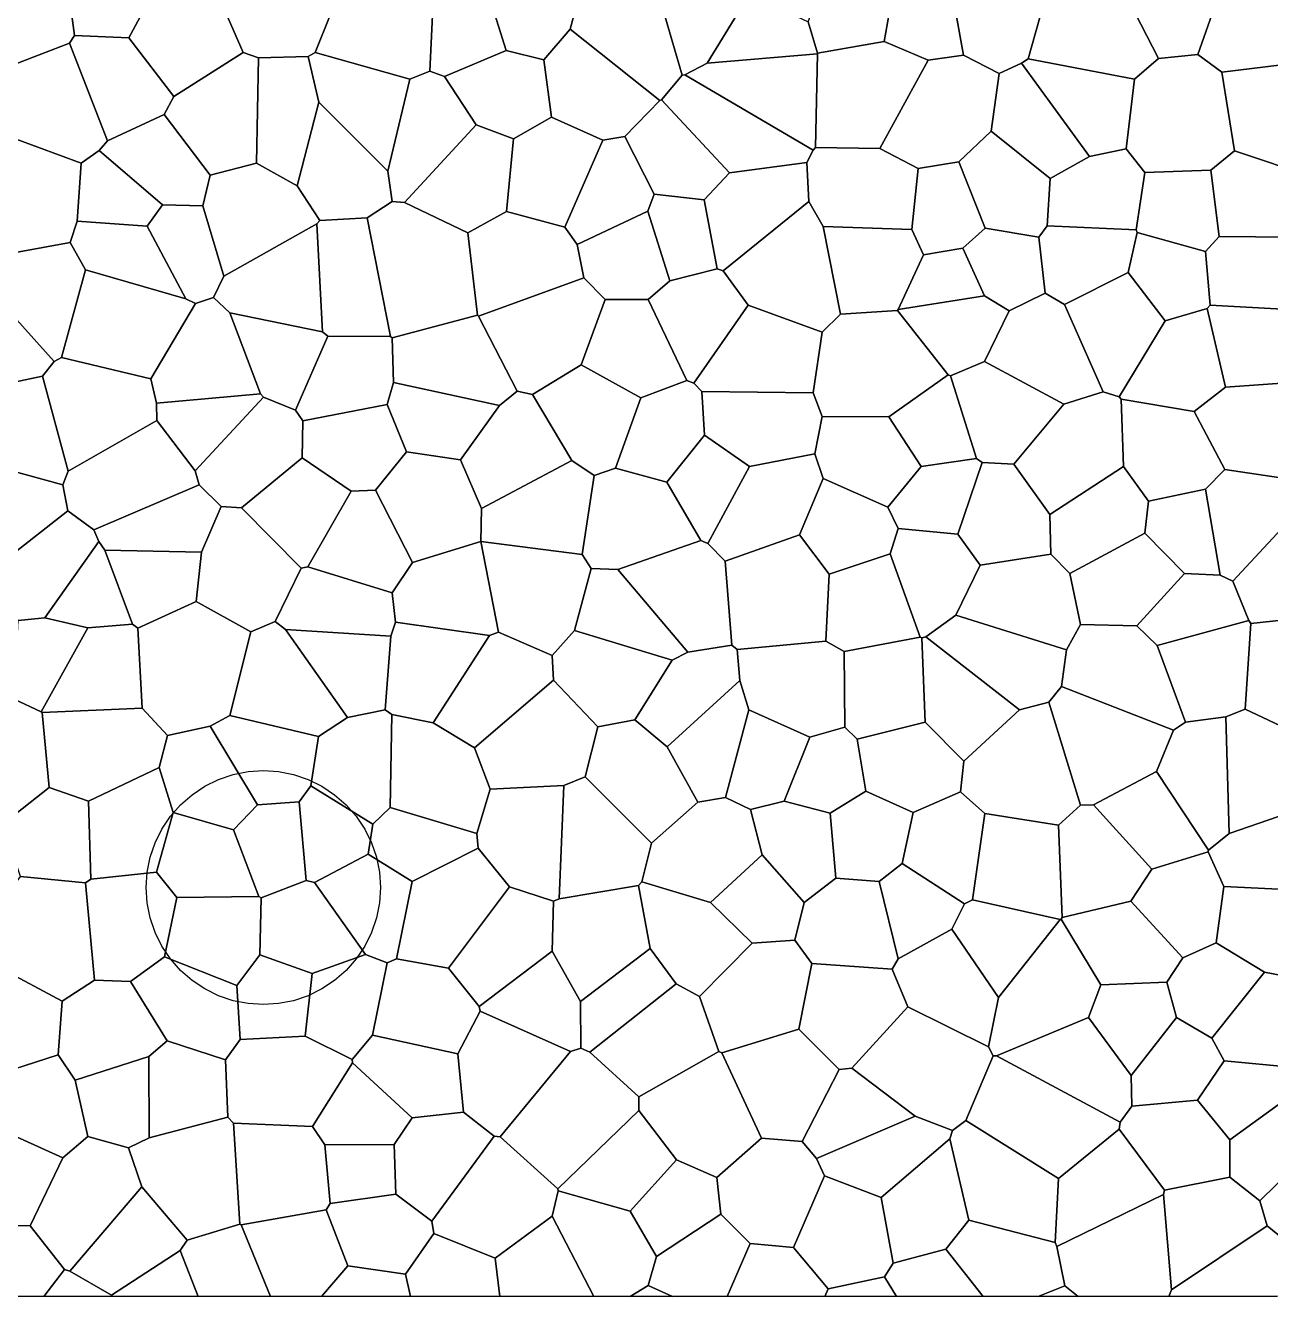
# Model space of a CAD drawing. Header units: metres. Extents: x -200 to 16600, y 0 to 16640.
# Drawn here: x 3896 to 8404, y 0 to 4604 of the extents above; entities that cross this region are included whole.
import ezdxf

# ---------------------------------------------------------------- set-up
doc = ezdxf.new("R2010")
doc.units = ezdxf.units.M
for name, color, linetype in [('PIVOS', 30, 'CONTINUOUS'), ('USO_AGRICULTURA', 30, 'CONTINUOUS'), ('USO_CAMPESTRE', 51, 'CONTINUOUS'), ('USO_FLORESTAL', 3, 'CONTINUOUS'), ('USO_PASTAGEM', 42, 'CONTINUOUS'), ('USO_SAVANICA', 82, 'CONTINUOUS'), ('USO_SILVICULTURA', 200, 'CONTINUOUS')]:
    doc.layers.add(name, color=color, linetype=linetype)

msp = doc.modelspace()

# ---------------------------------------------------------------- linework, layer by layer
at = {"layer": 'PIVOS'}
msp.add_lwpolyline([(5181.45, 1481.38), (5177.82, 1426.02), (5167, 1371.61), (5149.17, 1319.08), (5124.63, 1269.33), (5093.81, 1223.2), (5057.23, 1181.49), (5015.53, 1144.92), (4969.4, 1114.1), (4919.65, 1089.56), (4867.11, 1071.73), (4812.71, 1060.91), (4757.35, 1057.28), (4701.99, 1060.91), (4647.58, 1071.73), (4595.05, 1089.56), (4545.3, 1114.1), (4499.17, 1144.92), (4457.47, 1181.49), (4420.89, 1223.2), (4390.07, 1269.33), (4365.53, 1319.08), (4347.7, 1371.61), (4336.88, 1426.02), (4333.25, 1481.38), (4336.88, 1536.73), (4347.7, 1591.14), (4365.53, 1643.67), (4390.07, 1693.43), (4420.89, 1739.55), (4457.47, 1781.26), (4499.17, 1817.84), (4545.3, 1848.66), (4595.05, 1873.2), (4647.58, 1891.03), (4701.99, 1901.85), (4757.35, 1905.48), (4812.71, 1901.85), (4867.11, 1891.03), (4919.65, 1873.2), (4969.4, 1848.66), (5015.53, 1817.84), (5057.23, 1781.26), (5093.81, 1739.55), (5124.63, 1693.43), (5149.17, 1643.67), (5167, 1591.14), (5177.82, 1536.73)], close=True, dxfattribs=at)
at = {"layer": 'USO_AGRICULTURA'}
for points in [[(4837.22, 2415.85), (5061.62, 2097.18), (4956.95, 2028.73), (4635.86, 2104.2), (4712.33, 2408.12), (4799.72, 2444.89)], [(5235.71, 2443.1), (5576.39, 2393.79), (5372.11, 2077.53), (5223.15, 2107.99), (5197.93, 2124.89), (5219.24, 2392.02)], [(5802.75, 2321.96), (5808.11, 2232.25), (5522.45, 1986.99), (5372.11, 2077.53), (5576.39, 2393.79), (5608.57, 2406.95)], [(5808.11, 2232.25), (5968.01, 2063.62), (5922.69, 1882.48), (5845.06, 1850.63), (5578.23, 1838.37), (5522.45, 1986.99)], [(5223.15, 2107.99), (5216.38, 1771.8), (5153.48, 1710.47), (4929.36, 1849.68), (4956.95, 2028.73), (5061.62, 2097.18), (5197.93, 2124.89)], [(4956.95, 2028.73), (4929.36, 1849.68), (4886.53, 1791.3), (4735.6, 1780.43), (4565.12, 2065.5), (4635.86, 2104.2)], [(5372.11, 2077.53), (5522.45, 1986.99), (5578.23, 1838.37), (5530.78, 1677.4), (5216.38, 1771.8), (5223.15, 2107.99)], [(6218.93, 1991.4), (6330.6, 1791.24), (6162.82, 1642.51), (5922.69, 1882.48), (5968.01, 2063.62), (6102.79, 2089.41)], [(4565.12, 2065.5), (4735.6, 1780.43), (4649.76, 1690.63), (4430.65, 1753.34), (4380.08, 1916.56), (4409.76, 2032.62)], [(4124.66, 1794.86), (4380.08, 1916.56), (4430.65, 1753.34), (4370.7, 1537.28), (4132.69, 1512.32)], [(5153.48, 1710.47), (5137.28, 1601.92), (4942.26, 1499.71), (4912.64, 1506.83), (4886.53, 1791.3), (4929.36, 1849.68)], [(5578.23, 1838.37), (5845.06, 1850.63), (5828.13, 1440.39), (5807.66, 1432.18), (5648.7, 1484.15), (5534.84, 1624.63), (5530.78, 1677.4)], [(6162.82, 1642.51), (6127.21, 1501.93), (6115.75, 1489.15), (5828.13, 1440.39), (5845.06, 1850.63), (5922.69, 1882.48)], [(6520.9, 1764), (6563.49, 1600.52), (6376.91, 1427.01), (6127.21, 1501.93), (6162.82, 1642.51), (6330.6, 1791.24), (6431.14, 1807.96)], [(4649.76, 1690.63), (4740.48, 1449.18), (4444.61, 1444.81), (4370.7, 1537.28), (4430.65, 1753.34)], [(4886.53, 1791.3), (4912.64, 1506.83), (4749.46, 1444.42), (4740.48, 1449.18), (4649.76, 1690.63), (4735.6, 1780.43)], [(5153.48, 1710.47), (5216.38, 1771.8), (5530.78, 1677.4), (5534.84, 1624.63), (5296.59, 1503.49), (5137.28, 1601.92)], [(5534.84, 1624.63), (5648.7, 1484.15), (5427.63, 1189.78), (5239.28, 1222.99), (5296.59, 1503.49)], [(5296.59, 1503.49), (5239.28, 1222.99), (5205.65, 1208.58), (5127.33, 1239.43), (4942.26, 1499.71), (5137.28, 1601.92)], [(4113.77, 1498.01), (4145.73, 1146.11), (4028.81, 1069.77), (3808.65, 1188.09), (3760.95, 1360.49), (3878.33, 1521.53)], [(4444.61, 1444.81), (4399.81, 1230.79), (4276.09, 1141.6), (4145.73, 1146.11), (4113.77, 1498.01), (4132.69, 1512.32), (4370.7, 1537.28)], [(4942.26, 1499.71), (5127.33, 1239.43), (4934.41, 1170.02), (4745.21, 1238.16), (4749.46, 1444.42), (4912.64, 1506.83)], [(5807.66, 1432.18), (5802.95, 1250.57), (5538.47, 1051.13), (5427.63, 1189.78), (5648.7, 1484.15)], [(6115.75, 1489.15), (6157.6, 1261.05), (5905.5, 1068.35), (5802.95, 1250.57), (5807.66, 1432.18), (5828.13, 1440.39)], [(6376.91, 1427.01), (6527.35, 1279.7), (6336.93, 1087.4), (6251.57, 1132.28), (6157.6, 1261.05), (6115.75, 1489.15), (6127.21, 1501.93)], [(8234.63, 1484.72), (8557.68, 1469.85), (8562.95, 1213.17), (8513.73, 1150.06), (8381.68, 1174.84), (8206.95, 1280.86)], [(4749.46, 1444.42), (4745.21, 1238.16), (4661.27, 1126.3), (4399.81, 1230.79), (4444.61, 1444.81), (4740.48, 1449.18)], [(6742.73, 1206.27), (6696.11, 969.04), (6417.18, 883.06), (6406.7, 887.36), (6336.93, 1087.4), (6527.35, 1279.7), (6681.16, 1291.35)], [(5905.5, 1068.35), (5907.2, 899.43), (5869.56, 887.46), (5542.36, 1033.91), (5538.47, 1051.13), (5802.95, 1250.57)], [(5905.5, 1068.35), (6157.6, 1261.05), (6251.57, 1132.28), (5939.45, 885.49), (5907.2, 899.43)], [(8206.95, 1280.86), (8381.68, 1174.84), (8191.37, 936.35), (8063.98, 1010.99), (8029.15, 1138.91), (8087, 1227.21)], [(4661.27, 1126.3), (4672.94, 931.19), (4620.12, 857.03), (4409.58, 925.84), (4276.09, 1141.6), (4399.81, 1230.79)], [(4934.41, 1170.02), (4908.41, 942.61), (4672.94, 931.19), (4661.27, 1126.3), (4745.21, 1238.16)], [(5127.33, 1239.43), (5205.65, 1208.58), (5152.46, 946.7), (5079.27, 858.75), (4908.41, 942.61), (4934.41, 1170.02)], [(5427.63, 1189.78), (5538.47, 1051.13), (5542.36, 1033.91), (5461.85, 879.06), (5152.46, 946.7), (5205.65, 1208.58), (5239.28, 1222.99)], [(8513.73, 1150.06), (8571.44, 905.58), (8490.69, 830.23), (8236.09, 853.9), (8191.37, 936.35), (8381.68, 1174.84)], [(4276.09, 1141.6), (4409.58, 925.84), (4342.75, 869.08), (4075.5, 784.04), (4014.65, 875.08), (4028.81, 1069.77), (4145.73, 1146.11)], [(6336.93, 1087.4), (6406.7, 887.36), (6117.42, 722.91), (5939.45, 885.49), (6251.57, 1132.28)], [(5461.85, 879.06), (5542.36, 1033.91), (5869.56, 887.46), (5615.14, 578.67), (5593, 580.97), (5482.45, 667.81)], [(6696.11, 969.04), (6842.63, 822.76), (6708.51, 562.07), (6560.83, 573.86), (6417.18, 883.06)], [(4620.12, 857.03), (4629.18, 649.24), (4343.5, 575.49), (4342.75, 869.08), (4409.58, 925.84)], [(5079.27, 858.75), (5079.98, 846.74), (4935.61, 616.2), (4649.34, 627.98), (4629.18, 649.24), (4620.12, 857.03), (4672.94, 931.19), (4908.41, 942.61)], [(5461.85, 879.06), (5482.45, 667.81), (5296.68, 646.89), (5079.98, 846.74), (5079.27, 858.75), (5152.46, 946.7)], [(5939.45, 885.49), (6117.42, 722.91), (6117.39, 673.85), (5823.22, 390.12), (5615.14, 578.67), (5869.56, 887.46), (5907.2, 899.43)], [(6417.18, 883.06), (6560.83, 573.86), (6398.83, 431.66), (6252.9, 495.39), (6117.39, 673.85), (6117.42, 722.91), (6406.7, 887.36)], [(4342.75, 869.08), (4343.5, 575.49), (4269.59, 539.08), (4122.38, 579.95), (4075.5, 784.04)], [(5230.93, 551.34), (4979.49, 549.16), (4935.61, 616.2), (5079.98, 846.74), (5296.68, 646.89)], [(4649.34, 627.98), (4671.86, 262.09), (4481.53, 204.04), (4317.69, 397), (4269.59, 539.08), (4343.5, 575.49), (4629.18, 649.24)], [(5482.45, 667.81), (5593, 580.97), (5367.99, 273.09), (5237.42, 371.33), (5230.93, 551.34), (5296.68, 646.89)], [(6117.39, 673.85), (6252.9, 495.39), (6085.46, 309.42), (5824.89, 383.49), (5823.22, 390.12)], [(4979.49, 549.16), (4999.76, 336.85), (4984.72, 313.82), (4676.65, 259.28), (4671.86, 262.09), (4649.34, 627.98), (4935.61, 616.2)], [(4269.59, 539.08), (4317.69, 397), (4057.18, 92.41), (4037.44, 98.57), (3913.54, 255.77), (4031.9, 502.34), (4122.38, 579.95)], [(5615.14, 578.67), (5823.22, 390.12), (5824.89, 383.49), (5802.69, 291.13), (5596.51, 139.45), (5375.15, 228.75), (5367.99, 273.09), (5593, 580.97)], [(5230.93, 551.34), (5237.42, 371.33), (4999.76, 336.85), (4979.49, 549.16)], [(6398.83, 431.66), (6413.38, 298.9), (6180.29, 145.2), (6085.46, 309.42), (6252.9, 495.39)], [(4057.18, 92.41), (4317.69, 397), (4481.53, 204.04), (4456.13, 167.41), (4207.2, 4.79)], [(5367.99, 273.09), (5375.15, 228.75), (5272.11, 80.67), (5063.3, 110.8), (4984.72, 313.82), (4999.76, 336.85), (5237.42, 371.33)], [(5824.89, 383.49), (6085.46, 309.42), (6180.29, 145.2), (6150.11, 39.97), (6084.92, 0), (5953.57, 0), (5802.69, 291.13)], [(4984.72, 313.82), (5063.3, 110.8), (4968.46, 0), (4782.8, 0), (4676.65, 259.28)], [(5613.44, 0), (5596.51, 139.45), (5802.69, 291.13), (5953.57, 0)], [(3913.54, 255.77), (4037.44, 98.57), (3962.92, 0), (3718.66, 0), (3750.33, 255.37), (3763.69, 260.21)], [(4676.65, 259.28), (4782.8, 0), (4521.23, 0), (4456.13, 167.41), (4481.53, 204.04), (4671.86, 262.09)], [(5596.51, 139.45), (5613.44, 0), (5289.9, 0), (5272.11, 80.67), (5375.15, 228.75)], [(4456.13, 167.41), (4521.23, 0), (4208.63, 0), (4207.2, 4.79)], [(4057.18, 92.41), (4207.2, 4.79), (4208.63, 0), (3962.92, 0), (4037.44, 98.57)], [(5272.11, 80.67), (5289.9, 0), (4968.46, 0), (5063.3, 110.8)]]:
    msp.add_lwpolyline(points, close=True, dxfattribs=at)
at = {"layer": 'USO_CAMPESTRE'}
for points in [[(8228.34, 4434.15), (8444.6, 4461.52), (8689.5, 4208.69), (8561.88, 4052.79), (8273.64, 4149.23)], [(4082.67, 3894.43), (4058, 3817.28), (3860.44, 3782.03), (3687.89, 4075.07), (3680.52, 4121.58), (3861.81, 4191.56), (4098.26, 4104.5)], [(8273.64, 4149.23), (8561.88, 4052.79), (8564.36, 3971.67), (8481.16, 3837.33), (8218.68, 3839.52), (8188.01, 4080.18)], [(8188.01, 4080.18), (8218.68, 3839.52), (8168.48, 3784.63), (7921.68, 3854.28), (7917.44, 3863.8), (7949.34, 4070.93)], [(7370.7, 3869.46), (7564.89, 3837.37), (7588.38, 3634.46), (7457.83, 3569.9), (7368.99, 3624.51), (7289.87, 3796.88)], [(7917.44, 3863.8), (7921.68, 3854.28), (7888.86, 3709.24), (7657.62, 3592.63), (7588.38, 3634.46), (7564.89, 3837.37), (7595.13, 3878.55)], [(8168.48, 3784.63), (8185.66, 3590.36), (8174.36, 3579.26), (8021.99, 3534.5), (7888.86, 3709.24), (7921.68, 3854.28)], [(8218.68, 3839.52), (8481.16, 3837.33), (8487.68, 3605.16), (8469.22, 3575.07), (8185.66, 3590.36), (8168.48, 3784.63)], [(4511.82, 3596.53), (4349.69, 3324.49), (4026.4, 3400.65), (4113.97, 3718.35), (4476.97, 3614.26)], [(7888.86, 3709.24), (8021.99, 3534.5), (7855.6, 3259.13), (7798.07, 3277.29), (7657.62, 3592.63)], [(3737.73, 3677.22), (3999.92, 3386.35), (3958.22, 3333.83), (3854.67, 3311.72), (3664.59, 3414.63), (3659.99, 3659.53)], [(4635.96, 3563.33), (4747.39, 3269.79), (4370.85, 3235.64), (4349.69, 3324.49), (4511.82, 3596.53), (4576.41, 3618.43)], [(7056.26, 3575.05), (7368.99, 3624.51), (7457.83, 3569.9), (7368.46, 3387.08), (7245.5, 3335.36), (7237.35, 3337.89), (7052.98, 3571.03)], [(7657.62, 3592.63), (7798.07, 3277.29), (7655.24, 3231.73), (7368.46, 3387.08), (7457.83, 3569.9), (7588.38, 3634.46)], [(8174.36, 3579.26), (8240.72, 3293.87), (8127.63, 3205.78), (7862.9, 3250.8), (7855.6, 3259.13), (8021.99, 3534.5)], [(8185.66, 3590.36), (8469.22, 3575.07), (8513.21, 3313.03), (8240.72, 3293.87), (8174.36, 3579.26)], [(4370.85, 3235.64), (4371.3, 3172.43), (4050.46, 2989.33), (3958.22, 3333.83), (3999.92, 3386.35), (4026.4, 3400.65), (4349.69, 3324.49)], [(6124.13, 3254.8), (6031.91, 3000.55), (5954.7, 2973.66), (5874.09, 3028.41), (5732.18, 3266.95), (5908.24, 3375.17)], [(4050.46, 2989.33), (4030.96, 2939.78), (3647.9, 3044.69), (3854.67, 3311.72), (3958.22, 3333.83)], [(4370.85, 3235.64), (4747.39, 3269.79), (4757.51, 3257.38), (4510.03, 2990.64), (4371.3, 3172.43)], [(5228.24, 3311.01), (5611.84, 3227.35), (5470.8, 3030.45), (5275.82, 3059.27), (5205.37, 3230.81)], [(5732.18, 3266.95), (5874.09, 3028.41), (5547.67, 2854.18), (5470.8, 3030.45), (5611.84, 3227.35), (5676.3, 3279.76)], [(7862.9, 3250.8), (7871.17, 3005.89), (7605.49, 2832.03), (7474.44, 3015.15), (7655.24, 3231.73), (7798.07, 3277.29), (7855.6, 3259.13)], [(4874.06, 3210.34), (4900.57, 3172.31), (4898.03, 3037.91), (4678.77, 2856.63), (4604.41, 2861.89), (4525.21, 2940.62), (4510.03, 2990.64), (4757.51, 3257.38)], [(5205.37, 3230.81), (5275.82, 3059.27), (5163.9, 2921.19), (5075.58, 2917.4), (4898.03, 3037.91), (4900.57, 3172.31)], [(7862.9, 3250.8), (8127.63, 3205.78), (8238.81, 2995.56), (8168.46, 2924.89), (7962.6, 2880.92), (7871.17, 3005.89)], [(4510.03, 2990.64), (4525.21, 2940.62), (4143.39, 2776.45), (4049.77, 2845.41), (4030.96, 2939.78), (4050.46, 2989.33), (4371.3, 3172.43)], [(4030.96, 2939.78), (4049.77, 2845.41), (3830.81, 2673.93), (3583.21, 3016.57), (3582.73, 3025.71), (3647.9, 3044.69)], [(5547.67, 2854.18), (5545.02, 2734.96), (5544.75, 2734.65), (5297.73, 2659.11), (5163.9, 2921.19), (5275.82, 3059.27), (5470.8, 3030.45)], [(4678.77, 2856.63), (4898.03, 3037.91), (5075.58, 2917.4), (4918.71, 2643.08), (4894.62, 2637.75)], [(5547.67, 2854.18), (5874.09, 3028.41), (5954.7, 2973.66), (5911.62, 2687.66), (5545.02, 2734.96)], [(7871.17, 3005.89), (7962.6, 2880.92), (7949, 2764.48), (7677.56, 2618.34), (7609.22, 2689.26), (7605.49, 2832.03)], [(4604.41, 2861.89), (4533.62, 2696), (4183.55, 2703.26), (4161.41, 2734.67), (4143.39, 2776.45), (4525.21, 2940.62)], [(5163.9, 2921.19), (5297.73, 2659.11), (5224.03, 2549.42), (4918.71, 2643.08), (5075.58, 2917.4)], [(8168.46, 2924.89), (8221.52, 2612.46), (8093.12, 2619.08), (7949, 2764.48), (7962.6, 2880.92)], [(4678.77, 2856.63), (4894.62, 2637.75), (4799.72, 2444.89), (4712.33, 2408.12), (4513.81, 2517.55), (4533.62, 2696), (4604.41, 2861.89)], [(4161.41, 2734.67), (3966.42, 2458), (3870.22, 2448.82), (3853.65, 2470.27), (3821.95, 2656.99), (3830.81, 2673.93), (4049.77, 2845.41), (4143.39, 2776.45)], [(4183.55, 2703.26), (4284.19, 2435.25), (4122.15, 2422.63), (3966.42, 2458), (4161.41, 2734.67)], [(5544.75, 2734.65), (5608.57, 2406.95), (5576.39, 2393.79), (5235.71, 2443.1), (5224.03, 2549.42), (5297.73, 2659.11)], [(5943.94, 2636.48), (5883.92, 2412.79), (5802.75, 2321.96), (5608.57, 2406.95), (5544.75, 2734.65), (5545.02, 2734.96), (5911.62, 2687.66)], [(6366.36, 2727.51), (6429.25, 2663.19), (6453.31, 2359.34), (6294.66, 2333.74), (6040.71, 2633.18), (6341.49, 2737.9)], [(4183.55, 2703.26), (4533.62, 2696), (4513.81, 2517.55), (4302.78, 2420.75), (4284.19, 2435.25)], [(6805.6, 2616.09), (7026.59, 2690.56), (7135.83, 2387.7), (6860.55, 2335.86), (6794.34, 2373.86)], [(7677.56, 2618.34), (7716.42, 2434.55), (7665.21, 2342.76), (7264.68, 2467.66), (7352.71, 2649.18), (7609.22, 2689.26)], [(5235.71, 2443.1), (5219.24, 2392.02), (4837.22, 2415.85), (4799.72, 2444.89), (4894.62, 2637.75), (4918.71, 2643.08), (5224.03, 2549.42)], [(5943.94, 2636.48), (6040.71, 2633.18), (6294.66, 2333.74), (6238.02, 2304.45), (5883.92, 2412.79)], [(4712.33, 2408.12), (4635.86, 2104.2), (4565.12, 2065.5), (4409.76, 2032.62), (4318.35, 2131.74), (4302.78, 2420.75), (4513.81, 2517.55)], [(4122.15, 2422.63), (3953.16, 2118.26), (3855.67, 2163.92), (3870.22, 2448.82), (3966.42, 2458)], [(7264.68, 2467.66), (7665.21, 2342.76), (7647.38, 2209.36), (7601.75, 2152.89), (7495.01, 2124.59), (7156.56, 2389.59)], [(4302.78, 2420.75), (4318.35, 2131.74), (3956.98, 2115.64), (3953.16, 2118.26), (4122.15, 2422.63), (4284.19, 2435.25)], [(5219.24, 2392.02), (5197.93, 2124.89), (5061.62, 2097.18), (4837.22, 2415.85)], [(5883.92, 2412.79), (6238.02, 2304.45), (6102.79, 2089.41), (5968.01, 2063.62), (5808.11, 2232.25), (5802.75, 2321.96)], [(7135.83, 2387.7), (7140.98, 2386.1), (7153.16, 2079.92), (6907.68, 2019.43), (6863.18, 2062.83), (6860.55, 2335.86)], [(7156.56, 2389.59), (7495.01, 2124.59), (7293.41, 1939.16), (7153.16, 2079.92), (7140.98, 2386.1)]]:
    msp.add_lwpolyline(points, close=True, dxfattribs=at)
at = {"layer": 'USO_FLORESTAL'}
for points in [[(8190.8, 4795.81), (8221.24, 4729.67), (8140.74, 4499.17), (7998.61, 4484.13), (7848.33, 4775.96), (7933.48, 4917.07)], [(8592.96, 4806.99), (8613.04, 4785.46), (8605.11, 4712.46), (8444.6, 4461.52), (8228.34, 4434.15), (8140.74, 4499.17), (8221.24, 4729.67)], [(8228.34, 4434.15), (8273.64, 4149.23), (8188.01, 4080.18), (7949.34, 4070.93), (7881.57, 4156.92), (7911.5, 4409.84), (7998.61, 4484.13), (8140.74, 4499.17)], [(8221.52, 2612.46), (8267.71, 2591.06), (8325.19, 2448.34), (7993.54, 2358.51), (7920.4, 2429.26), (8093.12, 2619.08)], [(7993.54, 2358.51), (8325.19, 2448.34), (8332.9, 2437.82), (8312.67, 2127.24), (8242.54, 2100.23), (8095.75, 2080.72)]]:
    msp.add_lwpolyline(points, close=True, dxfattribs=at)
at = {"layer": 'USO_PASTAGEM'}
for points in [[(4999, 4641.54), (4944.66, 4506.04), (4920.04, 4491.13), (4739.73, 4486.93), (4684.05, 4505.58), (4554.11, 4804.95), (4677.64, 4894.71), (4899.05, 4886.6)], [(5378.78, 4820.8), (5360.12, 4438.84), (5287.6, 4409.71), (4944.66, 4506.04), (4999, 4641.54), (5299.91, 4861.17), (5311.82, 4859.33)], [(6400.78, 4876.77), (6517.72, 4718.21), (6364.44, 4466.76), (6283.86, 4424.49), (6273.31, 4423.41), (6171.67, 4776.64), (6198.89, 4820.97)], [(5538.96, 4825.07), (5636.26, 4512.81), (5413.86, 4418.37), (5360.12, 4438.84), (5378.78, 4820.8), (5518.17, 4833.5)], [(5897.39, 4700.04), (5868.01, 4590.51), (5772.64, 4479.43), (5636.26, 4512.81), (5538.96, 4825.07), (5775.46, 4824.19)], [(6171.67, 4776.64), (6273.31, 4423.41), (6199.09, 4334.8), (6193.01, 4331.73), (5868.01, 4590.51), (5897.39, 4700.04)], [(6730.1, 4617.37), (6764.1, 4502.92), (6763.59, 4501.61), (6364.44, 4466.76), (6517.72, 4718.21)], [(5868.01, 4590.51), (6193.01, 4331.73), (6066.47, 4201.42), (5986.24, 4188.52), (5800.71, 4271.97), (5772.64, 4479.43)], [(5772.64, 4479.43), (5800.71, 4271.97), (5662.86, 4193.33), (5527.71, 4243.87), (5413.86, 4418.37), (5636.26, 4512.81)], [(4944.66, 4506.04), (5287.6, 4409.71), (5207.98, 4076.65), (4958.3, 4326.16), (4920.04, 4491.13)], [(6283.86, 4424.49), (6364.44, 4466.76), (6763.59, 4501.61), (6757.14, 4161.22), (6748.36, 4152.15)], [(5413.86, 4418.37), (5527.71, 4243.87), (5268.22, 3962.05), (5223.28, 3966.67), (5207.98, 4076.65), (5287.6, 4409.71), (5360.12, 4438.84)], [(6283.86, 4424.49), (6748.36, 4152.15), (6724.81, 4107.45), (6445.68, 4069.5), (6199.09, 4334.8), (6273.31, 4423.41)], [(6199.09, 4334.8), (6445.68, 4069.5), (6353.42, 3972.72), (6172.77, 3992.94), (6066.47, 4201.42), (6193.01, 4331.73)], [(4958.3, 4326.16), (5207.98, 4076.65), (5223.28, 3966.67), (5133.41, 3907.01), (4961.39, 3897.17), (4880.18, 4023.51)], [(5662.86, 4193.33), (5637.74, 3929.69), (5498.24, 3852.18), (5268.22, 3962.05), (5527.71, 4243.87)], [(5986.24, 4188.52), (5848.69, 3873.66), (5637.74, 3929.69), (5662.86, 4193.33), (5800.71, 4271.97)], [(6172.77, 3992.94), (6149.05, 3931.52), (5893.2, 3810.06), (5848.69, 3873.66), (5986.24, 4188.52), (6066.47, 4201.42)], [(6708.51, 562.07), (6760.34, 500.63), (6789.49, 437.8), (6677.13, 177.67), (6520.09, 192.57), (6413.38, 298.9), (6398.83, 431.66), (6560.83, 573.86)], [(6993.83, 359.06), (7037.66, 121.17), (7006.85, 71.61), (6802.16, 27.71), (6677.13, 177.67), (6789.49, 437.8)], [(6413.38, 298.9), (6520.09, 192.57), (6436.32, 0), (6239.23, 0), (6150.11, 39.97), (6180.29, 145.2)], [(6677.13, 177.67), (6802.16, 27.71), (6790.06, 0), (6436.32, 0), (6520.09, 192.57)], [(7049.77, 0), (6790.06, 0), (6802.16, 27.71), (7006.85, 71.61)], [(6084.92, 0), (6150.11, 39.97), (6239.23, 0)]]:
    msp.add_lwpolyline(points, close=True, dxfattribs=at)
at = {"layer": 'USO_SAVANICA'}
for points in [[(7239.52, 4790.37), (7377.81, 5001.59), (7569.34, 4633.01), (7525.99, 4482.81), (7502.62, 4466.69), (7421.41, 4429.3), (7292.4, 4495.79)], [(4417.31, 4870.55), (4431.09, 4857.1), (4269.94, 4559.03), (4073.37, 4567.86), (4054, 4714.03), (4128.89, 4879)], [(4554.11, 4804.95), (4684.05, 4505.58), (4433.3, 4345.99), (4269.94, 4559.03), (4431.09, 4857.1)], [(7006.95, 4816.97), (7046.89, 4783.4), (7005.33, 4546.18), (6764.1, 4502.92), (6730.1, 4617.37), (6759.35, 4695.72)], [(7239.52, 4790.37), (7292.4, 4495.79), (7164.83, 4478.65), (7005.33, 4546.18), (7046.89, 4783.4)], [(4073.37, 4567.86), (4056.01, 4540.11), (3855.52, 4462.78), (3695.74, 4571.41), (3681.29, 4680.99), (3749.73, 4743.01), (4054, 4714.03)], [(7848.33, 4775.96), (7998.61, 4484.13), (7911.5, 4409.84), (7525.99, 4482.81), (7569.34, 4633.01), (7748.32, 4768.93)], [(4433.3, 4345.99), (4397.96, 4281.12), (4192.49, 4186.21), (4056.01, 4540.11), (4073.37, 4567.86), (4269.94, 4559.03)], [(4056.01, 4540.11), (4192.49, 4186.21), (4162.65, 4150.5), (4098.26, 4104.5), (3861.81, 4191.56), (3855.52, 4462.78)], [(7005.33, 4546.18), (7164.83, 4478.65), (6988.9, 4158.33), (6757.14, 4161.22), (6763.59, 4501.61), (6764.1, 4502.92)], [(4739.73, 4486.93), (4732.88, 4105.05), (4564.35, 4061.4), (4397.96, 4281.12), (4433.3, 4345.99), (4684.05, 4505.58)], [(4958.3, 4326.16), (4880.18, 4023.51), (4732.88, 4105.05), (4739.73, 4486.93), (4920.04, 4491.13)], [(7292.4, 4495.79), (7421.41, 4429.3), (7392.63, 4220.5), (7275.38, 4110.04), (7128.62, 4085.97), (6988.9, 4158.33), (7164.83, 4478.65)], [(7502.62, 4466.69), (7748.21, 4129.17), (7606.5, 4049.63), (7392.63, 4220.5), (7421.41, 4429.3)], [(7525.99, 4482.81), (7911.5, 4409.84), (7881.57, 4156.92), (7748.21, 4129.17), (7502.62, 4466.69)], [(4564.35, 4061.4), (4538.32, 3950.9), (4391.83, 3953.82), (4162.65, 4150.5), (4192.49, 4186.21), (4397.96, 4281.12)], [(7606.5, 4049.63), (7595.13, 3878.55), (7564.89, 3837.37), (7370.7, 3869.46), (7275.38, 4110.04), (7392.63, 4220.5)], [(4391.83, 3953.82), (4336.32, 3877.09), (4082.67, 3894.43), (4098.26, 4104.5), (4162.65, 4150.5)], [(7128.62, 4085.97), (7105.54, 3865.12), (6784.11, 3875.19), (6732.14, 3966.52), (6724.81, 4107.45), (6748.36, 4152.15), (6757.14, 4161.22), (6988.9, 4158.33)], [(7881.57, 4156.92), (7949.34, 4070.93), (7917.44, 3863.8), (7595.13, 3878.55), (7606.5, 4049.63), (7748.21, 4129.17)], [(4880.18, 4023.51), (4961.39, 3897.17), (4950.42, 3885.7), (4614.87, 3696.15), (4538.32, 3950.9), (4564.35, 4061.4), (4732.88, 4105.05)], [(6724.81, 4107.45), (6732.14, 3966.52), (6422.15, 3714.91), (6399.99, 3722.41), (6353.42, 3972.72), (6445.68, 4069.5)], [(7128.62, 4085.97), (7275.38, 4110.04), (7370.7, 3869.46), (7289.87, 3796.88), (7147.48, 3773.29), (7105.54, 3865.12)], [(5268.22, 3962.05), (5498.24, 3852.18), (5532.47, 3553.93), (5223.92, 3471.91), (5217.63, 3476.68), (5133.41, 3907.01), (5223.28, 3966.67)], [(6172.77, 3992.94), (6353.42, 3972.72), (6399.99, 3722.41), (6229.13, 3679.31), (6149.05, 3931.52)], [(6784.11, 3875.19), (6846.9, 3558.05), (6781.13, 3492.53), (6512.8, 3590.52), (6422.15, 3714.91), (6732.14, 3966.52)], [(4614.87, 3696.15), (4576.41, 3618.43), (4511.82, 3596.53), (4476.97, 3614.26), (4336.32, 3877.09), (4391.83, 3953.82), (4538.32, 3950.9)], [(5848.69, 3873.66), (5893.2, 3810.06), (5917.89, 3689.99), (5535.95, 3551.49), (5532.47, 3553.93), (5498.24, 3852.18), (5637.74, 3929.69)], [(5893.2, 3810.06), (6149.05, 3931.52), (6229.13, 3679.31), (6150.9, 3611.15), (5994.65, 3611.08), (5917.89, 3689.99)], [(4082.67, 3894.43), (4336.32, 3877.09), (4476.97, 3614.26), (4113.97, 3718.35), (4058, 3817.28)], [(4950.42, 3885.7), (4971.02, 3494.76), (4635.96, 3563.33), (4576.41, 3618.43), (4614.87, 3696.15)], [(5133.41, 3907.01), (5217.63, 3476.68), (4990.37, 3478.43), (4971.02, 3494.76), (4950.42, 3885.7), (4961.39, 3897.17)], [(7105.54, 3865.12), (7147.48, 3773.29), (7056.26, 3575.05), (7052.98, 3571.03), (6846.9, 3558.05), (6784.11, 3875.19)], [(4058, 3817.28), (4113.97, 3718.35), (4026.4, 3400.65), (3999.92, 3386.35), (3737.73, 3677.22), (3860.44, 3782.03)], [(7289.87, 3796.88), (7368.99, 3624.51), (7056.26, 3575.05), (7147.48, 3773.29)], [(5535.95, 3551.49), (5917.89, 3689.99), (5994.65, 3611.08), (5908.24, 3375.17), (5732.18, 3266.95), (5676.3, 3279.76)], [(6422.15, 3714.91), (6512.8, 3590.52), (6316.04, 3308.61), (6291.17, 3317.64), (6150.9, 3611.15), (6229.13, 3679.31), (6399.99, 3722.41)], [(6150.9, 3611.15), (6291.17, 3317.64), (6124.13, 3254.8), (5908.24, 3375.17), (5994.65, 3611.08)], [(4990.37, 3478.43), (4874.06, 3210.34), (4757.51, 3257.38), (4747.39, 3269.79), (4635.96, 3563.33), (4971.02, 3494.76)], [(5535.95, 3551.49), (5676.3, 3279.76), (5611.84, 3227.35), (5228.24, 3311.01), (5223.92, 3471.91), (5532.47, 3553.93)], [(6781.13, 3492.53), (6747.7, 3273.71), (6344.87, 3277.98), (6316.04, 3308.61), (6512.8, 3590.52)], [(7052.98, 3571.03), (7237.35, 3337.89), (7022, 3186.8), (6780.91, 3187.13), (6747.7, 3273.71), (6781.13, 3492.53), (6846.9, 3558.05)], [(5223.92, 3471.91), (5228.24, 3311.01), (5205.37, 3230.81), (4900.57, 3172.31), (4874.06, 3210.34), (4990.37, 3478.43), (5217.63, 3476.68)], [(7368.46, 3387.08), (7655.24, 3231.73), (7474.44, 3015.15), (7359.71, 3020.49), (7338.98, 3035.69), (7245.5, 3335.36)], [(6316.04, 3308.61), (6344.87, 3277.98), (6354.17, 3119.32), (6218.17, 2950.22), (6031.91, 3000.55), (6124.13, 3254.8), (6291.17, 3317.64)], [(7237.35, 3337.89), (7245.5, 3335.36), (7338.98, 3035.69), (7138.67, 3006.25), (7022, 3186.8)], [(6780.91, 3187.13), (6754.02, 3052.06), (6517.67, 3006.77), (6354.17, 3119.32), (6344.87, 3277.98), (6747.7, 3273.71)], [(8513.21, 3313.03), (8530.07, 3295.52), (8569.79, 3122.46), (8498.25, 2957.28), (8238.81, 2995.56), (8127.63, 3205.78), (8240.72, 3293.87)], [(6780.91, 3187.13), (7022, 3186.8), (7138.67, 3006.25), (7018.36, 2858.56), (6784.85, 2963.03), (6754.02, 3052.06)], [(7338.98, 3035.69), (7359.71, 3020.49), (7272.48, 2761.62), (7055.99, 2781.47), (7018.36, 2858.56), (7138.67, 3006.25)], [(7474.44, 3015.15), (7605.49, 2832.03), (7609.22, 2689.26), (7352.71, 2649.18), (7272.48, 2761.62), (7359.71, 3020.49)], [(8498.25, 2957.28), (8523.83, 2866.96), (8267.71, 2591.06), (8221.52, 2612.46), (8168.46, 2924.89), (8238.81, 2995.56)], [(7018.36, 2858.56), (7055.99, 2781.47), (7026.59, 2690.56), (6805.6, 2616.09), (6698.24, 2759.31), (6784.85, 2963.03)], [(8701.15, 2730.17), (8705.66, 2723.69), (8635.41, 2470.84), (8332.9, 2437.82), (8325.19, 2448.34), (8267.71, 2591.06), (8523.83, 2866.96)], [(7272.48, 2761.62), (7352.71, 2649.18), (7264.68, 2467.66), (7156.56, 2389.59), (7140.98, 2386.1), (7135.83, 2387.7), (7026.59, 2690.56), (7055.99, 2781.47)], [(7949, 2764.48), (8093.12, 2619.08), (7920.4, 2429.26), (7716.42, 2434.55), (7677.56, 2618.34)], [(6805.6, 2616.09), (6794.34, 2373.86), (6472.62, 2343.41), (6453.31, 2359.34), (6429.25, 2663.19), (6698.24, 2759.31)], [(8635.41, 2470.84), (8661.33, 2433.44), (8550.35, 2023.45), (8545.72, 2017.85), (8312.67, 2127.24), (8332.9, 2437.82)], [(7993.54, 2358.51), (8095.75, 2080.72), (8052.63, 2051.73), (7647.38, 2209.36), (7665.21, 2342.76), (7716.42, 2434.55), (7920.4, 2429.26)], [(6472.62, 2343.41), (6483.04, 2231.31), (6218.93, 1991.4), (6102.79, 2089.41), (6238.02, 2304.45), (6294.66, 2333.74), (6453.31, 2359.34)], [(6860.55, 2335.86), (6863.18, 2062.83), (6736.41, 2025.86), (6515.36, 2124.64), (6483.04, 2231.31), (6472.62, 2343.41), (6794.34, 2373.86)], [(6218.93, 1991.4), (6483.04, 2231.31), (6515.36, 2124.64), (6431.14, 1807.96), (6330.6, 1791.24)], [(3956.98, 2115.64), (3982.37, 1844.14), (3815.54, 1712.1), (3764.11, 1736.95), (3725.38, 2122.59), (3855.67, 2163.92), (3953.16, 2118.26)], [(7647.38, 2209.36), (8052.63, 2051.73), (7991.47, 1901.34), (7763.5, 1781.13), (7715.61, 1779.32), (7601.75, 2152.89)], [(4409.76, 2032.62), (4380.08, 1916.56), (4124.66, 1794.86), (3982.37, 1844.14), (3956.98, 2115.64), (4318.35, 2131.74)], [(6515.36, 2124.64), (6736.41, 2025.86), (6642.79, 1794.31), (6520.9, 1764), (6431.14, 1807.96)], [(7601.75, 2152.89), (7715.61, 1779.32), (7636.71, 1706.96), (7369.88, 1750.15), (7282.14, 1828.58), (7293.41, 1939.16), (7495.01, 2124.59)], [(8545.72, 2017.85), (8624.31, 1820.53), (8611.43, 1799.96), (8254.26, 1677.62), (8242.54, 2100.23), (8312.67, 2127.24)], [(7293.41, 1939.16), (7282.14, 1828.58), (7110.38, 1753.01), (6939.28, 1830.47), (6907.68, 2019.43), (7153.16, 2079.92)], [(8242.54, 2100.23), (8254.26, 1677.62), (8179.39, 1616.89), (7991.47, 1901.34), (8052.63, 2051.73), (8095.75, 2080.72)], [(6907.68, 2019.43), (6939.28, 1830.47), (6810.17, 1750.49), (6642.79, 1794.31), (6736.41, 2025.86), (6863.18, 2062.83)], [(7991.47, 1901.34), (8179.39, 1616.89), (8177.82, 1611.11), (7973.76, 1548.33), (7763.5, 1781.13)], [(4124.66, 1794.86), (4132.69, 1512.32), (4113.77, 1498.01), (3878.33, 1521.53), (3815.54, 1712.1), (3982.37, 1844.14)], [(6810.17, 1750.49), (6939.28, 1830.47), (7110.38, 1753.01), (7070.07, 1567.97), (6987.07, 1503.18), (6830.05, 1514.88)], [(7282.14, 1828.58), (7369.88, 1750.15), (7325.29, 1437.09), (7296.62, 1421.98), (7070.07, 1567.97), (7110.38, 1753.01)], [(8254.26, 1677.62), (8611.43, 1799.96), (8590.43, 1523.69), (8557.68, 1469.85), (8234.63, 1484.72), (8177.82, 1611.11), (8179.39, 1616.89)], [(6810.17, 1750.49), (6830.05, 1514.88), (6715.16, 1427.07), (6563.49, 1600.52), (6520.9, 1764), (6642.79, 1794.31)], [(7636.71, 1706.96), (7649.98, 1372.78), (7646.26, 1366.93), (7642.12, 1365.55), (7325.29, 1437.09), (7369.88, 1750.15)], [(7636.71, 1706.96), (7715.61, 1779.32), (7763.5, 1781.13), (7973.76, 1548.33), (7898.02, 1432.09), (7649.98, 1372.78)], [(6376.91, 1427.01), (6563.49, 1600.52), (6715.16, 1427.07), (6681.16, 1291.35), (6527.35, 1279.7)], [(7070.07, 1567.97), (7296.62, 1421.98), (7250.25, 1330.9), (7055.32, 1223.32), (6987.07, 1503.18)], [(8177.82, 1611.11), (8234.63, 1484.72), (8206.95, 1280.86), (8087, 1227.21), (7898.02, 1432.09), (7973.76, 1548.33)], [(6830.05, 1514.88), (6987.07, 1503.18), (7055.32, 1223.32), (7034.62, 1186.19), (6742.73, 1206.27), (6681.16, 1291.35), (6715.16, 1427.07)], [(7325.29, 1437.09), (7642.12, 1365.55), (7418.82, 1083.42), (7250.25, 1330.9), (7296.62, 1421.98)], [(7649.98, 1372.78), (7898.02, 1432.09), (8087, 1227.21), (8029.15, 1138.91), (7789.79, 1128.85), (7646.26, 1366.93)], [(7646.26, 1366.93), (7789.79, 1128.85), (7744.54, 1010.42), (7411.92, 871.43), (7399.58, 871.68), (7383.51, 904.12), (7418.82, 1083.42), (7642.12, 1365.55)], [(7250.25, 1330.9), (7418.82, 1083.42), (7383.51, 904.12), (7090.44, 1049.3), (7034.62, 1186.19), (7055.32, 1223.32)], [(7034.62, 1186.19), (7090.44, 1049.3), (6888.4, 826.9), (6842.63, 822.76), (6696.11, 969.04), (6742.73, 1206.27)], [(4028.81, 1069.77), (4014.65, 875.08), (3729.91, 784.15), (3639.29, 857.96), (3627.08, 1046.14), (3808.65, 1188.09)], [(8029.15, 1138.91), (8063.98, 1010.99), (7899.81, 800.4), (7744.54, 1010.42), (7789.79, 1128.85)], [(7090.44, 1049.3), (7383.51, 904.12), (7399.58, 871.68), (7301.3, 637.57), (7252.66, 601.63), (7117.98, 652.89), (6888.4, 826.9)], [(7899.81, 800.4), (8063.98, 1010.99), (8191.37, 936.35), (8236.09, 853.9), (8139.82, 711.45), (7901.76, 689.64)], [(4075.5, 784.04), (4122.38, 579.95), (4031.9, 502.34), (3720.58, 642.03), (3729.91, 784.15), (4014.65, 875.08)], [(7411.92, 871.43), (7859.16, 631.58), (7855.62, 606.16), (7636.7, 427.59), (7301.3, 637.57), (7399.58, 871.68)], [(8236.09, 853.9), (8490.69, 830.23), (8471.17, 723.73), (8256.98, 567.22), (8139.82, 711.45)], [(6888.4, 826.9), (7117.98, 652.89), (6760.34, 500.63), (6708.51, 562.07), (6842.63, 822.76)], [(8139.82, 711.45), (8256.98, 567.22), (8256.54, 431.89), (8020.67, 385.58), (7855.62, 606.16), (7859.16, 631.58), (7901.76, 689.64)], [(8471.17, 723.73), (8549.27, 526.67), (8364.87, 346.8), (8256.54, 431.89), (8256.98, 567.22)], [(6760.34, 500.63), (7117.98, 652.89), (7252.66, 601.63), (7242.57, 571.35), (6993.83, 359.06), (6789.49, 437.8)], [(4031.9, 502.34), (3913.54, 255.77), (3763.69, 260.21), (3685.48, 599.29), (3720.58, 642.03)], [(7301.3, 637.57), (7636.7, 427.59), (7623.79, 195.67), (7312.31, 276.4), (7242.57, 571.35), (7252.66, 601.63)], [(7855.62, 606.16), (8020.67, 385.58), (8016.24, 369.43), (7630.81, 181.1), (7623.79, 195.67), (7636.7, 427.59)], [(7242.57, 571.35), (7312.31, 276.4), (7228.42, 171.36), (7037.66, 121.17), (6993.83, 359.06)], [(8549.27, 526.67), (8709.92, 494.32), (8783.16, 335.27), (8482.88, 182.98), (8392.37, 256.28), (8364.87, 346.8)], [(8364.87, 346.8), (8392.37, 256.28), (8046.02, 24.06), (8016.24, 369.43), (8020.67, 385.58), (8256.54, 431.89)], [(8016.24, 369.43), (8046.02, 24.06), (8035.51, 0), (7707.83, 0), (7658.96, 38.98), (7630.81, 181.1)], [(7630.81, 181.1), (7658.96, 38.98), (7562.9, 0), (7363.74, 0), (7228.42, 171.36), (7312.31, 276.4), (7623.79, 195.67)], [(8392.37, 256.28), (8482.88, 182.98), (8524.36, 10.03), (8427.26, 0), (8035.51, 0), (8046.02, 24.06)], [(7228.42, 171.36), (7363.74, 0), (7049.77, 0), (7006.85, 71.61), (7037.66, 121.17)], [(7562.9, 0), (7658.96, 38.98), (7707.83, 0)]]:
    msp.add_lwpolyline(points, close=True, dxfattribs=at)
at = {"layer": 'USO_SILVICULTURA'}
for points in [[(6218.17, 2950.22), (6354.17, 3119.32), (6517.67, 3006.77), (6366.36, 2727.51), (6341.49, 2737.9)], [(6754.02, 3052.06), (6784.85, 2963.03), (6698.24, 2759.31), (6429.25, 2663.19), (6366.36, 2727.51), (6517.67, 3006.77)], [(6218.17, 2950.22), (6341.49, 2737.9), (6040.71, 2633.18), (5943.94, 2636.48), (5911.62, 2687.66), (5954.7, 2973.66), (6031.91, 3000.55)], [(7899.81, 800.4), (7901.76, 689.64), (7859.16, 631.58), (7411.92, 871.43), (7744.54, 1010.42)]]:
    msp.add_lwpolyline(points, close=True, dxfattribs=at)

doc.saveas('drawing.dxf')
